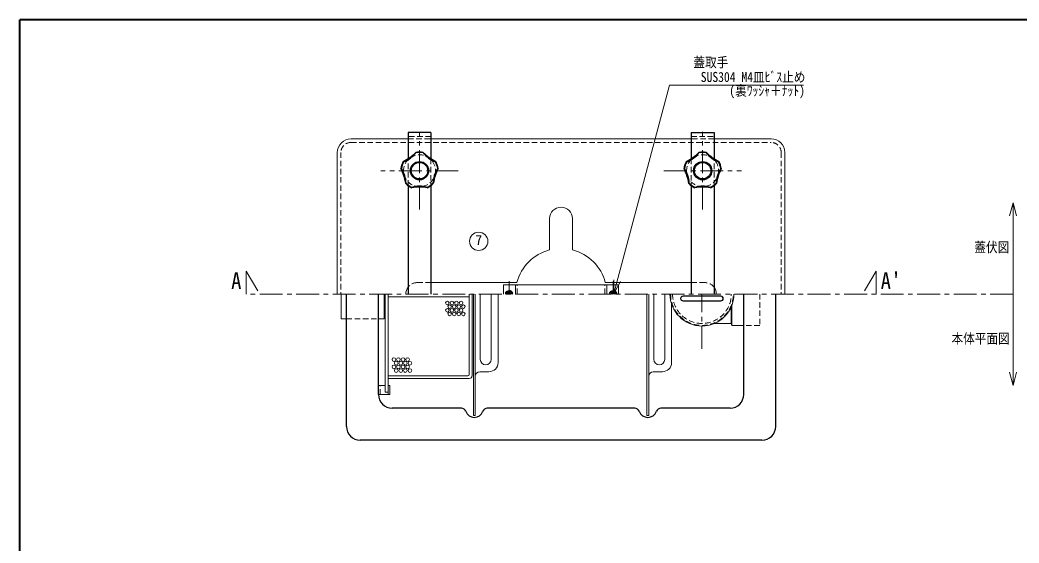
# Model space of a CAD drawing. Units: millimetres at full size, sheet at 1:5; details may follow other scales. Extents: x -1040 to 985, y -707 to 698.
# Drawn here: x -1040 to 54, y 125 to 698 of the extents above; entities that cross this region are included whole.
import ezdxf
from ezdxf.enums import TextEntityAlignment as Align

# ---------------------------------------------------------------- set-up
doc = ezdxf.new("R2010")
doc.units = ezdxf.units.MM
doc.header["$LTSCALE"] = 5
doc.linetypes.add('CHAIN1', pattern=[8, 5, -1, 1, -1])
doc.linetypes.add('DASHED1', pattern=[1.8, 1.2, -0.6])
doc.layers.add('0-0____1', color=7, linetype='Continuous', lineweight=18)
doc.styles.add('ＭＳ ゴシック', font='')
doc.styles.get('ＭＳ ゴシック').set_extended_font_data('MS Gothic')

msp = doc.modelspace()

# ---------------------------------------------------------------- linework, layer by layer
at = {"layer": '0-0____1', "color": 1, "lineweight": 40}
for p in [(-1039.973, -707.491), (985.027, 697.509)]:
    msp.add_line(p, (-1039.973, 697.509), dxfattribs=at)
at = {"layer": '0-0____1'}
for p, q in [((-389.717, 398.185), (-328.587, 626.326)), ((-182.034, 626.326), (-328.587, 626.326)), ((-614.973, 567.509), (-677.473, 567.509)), ((-304.973, 567.509), (-589.973, 567.509)), ((-279.973, 567.509), (-217.473, 567.509)), ((-692.473, 552.509), (-692.473, 397.509)), ((-202.473, 552.509), (-202.473, 397.509)), ((47.527, 497.509), (43.645, 483.02)), ((47.527, 497.509), (51.409, 483.02)), ((47.527, 297.509), (47.527, 497.509)), ((-497.473, 407.509), (-397.473, 407.509)), ((-497.473, 397.509), (-497.473, 407.509)), ((-397.473, 397.509), (-397.473, 407.509)), ((-389.717, 398.185), (-389.717, 413.185)), ((-389.717, 398.185), (-382.217, 411.176)), ((-688.272, 370.509), (-688.272, 397.509)), ((-636.972, 287.509), (-636.972, 397.509)), ((-636.972, 394.509), (-547.972, 394.509)), ((-547.972, 309.509), (-547.972, 397.509)), ((-544.972, 308.009), (-544.972, 397.509)), ((-543.473, 264.559), (-543.473, 397.509)), ((-541.473, 264.559), (-541.473, 397.509)), ((-505.71, 399.453), (-506.418, 398.746)), ((-506.418, 398.746), (-505.18, 397.509)), ((-505.71, 399.453), (-504.473, 398.216)), ((-503.236, 399.453), (-504.473, 398.216)), ((-502.528, 398.746), (-503.766, 397.509)), ((-503.236, 399.453), (-502.528, 398.746)), ((-391.71, 399.453), (-392.418, 398.746)), ((-392.418, 398.746), (-391.18, 397.509)), ((-391.71, 399.453), (-390.473, 398.216)), ((-389.236, 399.453), (-390.473, 398.216)), ((-388.528, 398.746), (-389.766, 397.509)), ((-389.236, 399.453), (-388.528, 398.746)), ((-353.473, 264.559), (-353.473, 397.509)), ((-351.473, 264.559), (-351.473, 397.509)), ((-313.722, 395.034), (-272.691, 395.034)), ((-313.722, 390.084), (-272.691, 390.084)), ((-688.272, 370.509), (-682.473, 370.509)), ((-549.472, 308.009), (-636.972, 308.009)), ((47.527, 297.509), (43.645, 311.998)), ((47.527, 297.509), (51.409, 311.998)), ((-547.972, 305.009), (-636.972, 305.009)), ((-636.972, 297.509), (-634.972, 297.509)), ((-634.972, 287.509), (-634.972, 297.509)), ((-636.972, 287.509), (-634.972, 287.509)), ((-543.473, 264.559), (-541.473, 264.559)), ((-353.473, 264.559), (-351.473, 264.559))]:
    msp.add_line(p, q, dxfattribs=at)
at = {"layer": '0-0____1', "color": 5, "lineweight": 25}
for p, q in [((-614.973, 574.509), (-614.973, 545.738)), ((-589.973, 574.509), (-614.973, 574.509)), ((-589.973, 574.509), (-589.973, 545.738)), ((-304.973, 574.509), (-279.973, 574.509)), ((-304.973, 574.509), (-304.973, 545.738)), ((-279.973, 574.509), (-279.973, 545.738)), ((-614.973, 516.261), (-614.973, 397.509)), ((-589.973, 516.261), (-589.973, 397.509)), ((-304.973, 516.261), (-304.973, 397.509)), ((-279.973, 516.261), (-279.973, 397.509)), ((-682.473, 252.509), (-682.473, 397.509)), ((-647.473, 287.509), (-647.473, 397.509)), ((-247.473, 287.509), (-247.473, 397.509)), ((-212.473, 252.509), (-212.473, 397.509)), ((-556.615, 272.509), (-632.473, 272.509)), ((-366.615, 272.509), (-528.331, 272.509)), ((-262.473, 272.509), (-338.331, 272.509)), ((-227.473, 237.509), (-667.473, 237.509))]:
    msp.add_line(p, q, dxfattribs=at)
at = {"layer": '0-0____1', "linetype": 'DASHED1'}
for p, q in [((-589.973, 570.009), (-614.973, 570.009)), ((-304.973, 570.009), (-279.973, 570.009)), ((-614.973, 516.261), (-614.973, 545.738)), ((-589.973, 545.738), (-589.973, 516.261)), ((-304.973, 545.738), (-304.973, 516.261)), ((-279.973, 516.261), (-279.973, 545.738))]:
    msp.add_line(p, q, dxfattribs=at)
at = {"layer": '0-0____1', "color": 4, "linetype": 'CHAIN1', "lineweight": 9}
for p, q in [((-602.473, 490.009), (-602.473, 575.009)), ((-292.473, 490.009), (-292.473, 575.009)), ((-559.973, 532.509), (-644.973, 532.509)), ((-334.973, 532.509), (-249.973, 532.509)), ((-792.473, 422.509), (-777.473, 397.509)), ((-792.473, 422.509), (-792.473, 397.509)), ((-102.473, 422.509), (-117.473, 397.509)), ((-102.473, 422.509), (-102.473, 397.509)), ((-504.473, 411.509), (-504.473, 397.509)), ((-390.473, 411.509), (-390.473, 397.509)), ((47.527, 397.509), (-792.473, 397.509)), ((-293.206, 337.509), (-293.206, 397.509))]:
    msp.add_line(p, q, dxfattribs=at)
at = {"layer": '0-0____1', "color": 4, "linetype": 'DASHED1', "lineweight": 9}
for p, q in [((-677.473, 563.509), (-217.473, 563.509)), ((-614.973, 567.509), (-589.973, 567.509)), ((-279.973, 567.509), (-304.973, 567.509)), ((-688.473, 552.509), (-688.473, 397.509)), ((-206.473, 552.509), (-206.473, 397.509)), ((-589.973, 410.009), (-604.973, 410.009)), ((-495.473, 397.509), (-495.473, 407.509)), ((-399.473, 397.509), (-399.473, 407.509)), ((-304.973, 410.009), (-289.973, 410.009)), ((-501.009, 397.509), (-502.741, 400.509)), ((-393.937, 397.509), (-392.205, 400.509)), ((-229.924, 397.509), (-229.924, 363.216)), ((-682.473, 370.509), (-647.473, 370.509)), ((-229.924, 363.216), (-247.473, 363.216)), ((-645.473, 287.509), (-645.473, 297.509))]:
    msp.add_line(p, q, dxfattribs=at)
at = {"layer": '0-0____1', "color": 4, "lineweight": 9}
for p, q in [((-459.973, 480.062), (-459.973, 445.921)), ((-434.973, 480.062), (-434.973, 445.921)), ((-495.885, 410.009), (-589.973, 410.009)), ((-399.061, 410.009), (-304.973, 410.009)), ((-535.973, 326.009), (-535.973, 397.509)), ((-523.973, 326.009), (-523.973, 397.509)), ((-516.473, 322.509), (-516.473, 397.509)), ((-345.973, 326.009), (-345.973, 397.509)), ((-333.973, 326.009), (-333.973, 397.509)), ((-313.722, 395.387), (-272.691, 395.387)), ((-326.473, 322.509), (-326.473, 386.631)), ((-313.722, 389.731), (-272.691, 389.731)), ((-261.035, 383.725), (-261.035, 365.337)), ((-260.328, 385.509), (-260.328, 363.216)), ((-279.423, 365.337), (-261.035, 365.337)), ((-261.035, 365.337), (-260.328, 363.216)), ((-247.473, 363.216), (-260.328, 363.216)), ((-536.473, 312.509), (-526.473, 312.509)), ((-346.473, 312.509), (-336.473, 312.509)), ((-647.473, 297.509), (-639.972, 297.509)), ((-636.972, 287.509), (-647.473, 287.509))]:
    msp.add_line(p, q, dxfattribs=at)
for points in [[(-497.473, 407.509), (-510.473, 407.509), (-510.473, 397.509)], [(-397.473, 407.509), (-384.473, 407.509), (-384.473, 397.509)]]:
    msp.add_lwpolyline(points, dxfattribs=at)
at = {"layer": '0-0____1'}
for points in [[(-647.473, 370.509), (-641.272, 370.509), (-641.272, 397.509)], [(-639.972, 397.509), (-639.972, 290.009), (-636.972, 290.009)]]:
    msp.add_lwpolyline(points, dxfattribs=at)
at = {"layer": '0-0____1', "color": 4, "linetype": 'DASHED1', "lineweight": 9}
for points in [[(-507.937, 397.509), (-506.205, 400.509), (-502.741, 400.509)], [(-387.009, 397.509), (-388.741, 400.509), (-392.205, 400.509)]]:
    msp.add_lwpolyline(points, dxfattribs=at)
at = {"layer": '0-0____1', "linetype": 'DASHED1'}
for centre in [(-602.473, 532.509), (-292.473, 532.509)]:
    msp.add_circle(centre, 17.5, dxfattribs=at)
at = {"layer": '0-0____1', "color": 5, "lineweight": 25}
for centre, radius in [((-602.473, 532.509), 10), ((-602.473, 532.509), 9), ((-292.473, 532.509), 10), ((-292.473, 532.509), 9)]:
    msp.add_circle(centre, radius, dxfattribs=at)
at = {"layer": '0-0____1'}
msp.add_circle((-537.623, 455.233), 10, dxfattribs=at)
at = {"layer": '0-0____1', "color": 4, "lineweight": 9}
for centre in [(-571.993, 387.711), (-569.493, 383.711), (-566.993, 387.711), (-564.493, 383.711), (-561.993, 387.711), (-559.493, 383.711), (-556.993, 387.711), (-554.493, 383.711), (-571.993, 379.711), (-569.493, 375.711), (-566.993, 379.711), (-564.493, 375.711), (-561.993, 379.711), (-559.493, 375.711), (-556.993, 379.711), (-554.493, 375.711), (-630.514, 325.725), (-630.514, 317.725), (-628.014, 321.725), (-625.514, 325.725), (-625.514, 317.725), (-623.014, 321.725), (-620.514, 325.725), (-620.514, 317.725), (-618.014, 321.725), (-615.514, 325.725), (-615.514, 317.725), (-613.014, 321.725), (-628.014, 313.725), (-623.014, 313.725), (-618.014, 313.725), (-613.014, 313.725)]:
    msp.add_circle(centre, 2, dxfattribs=at)
at = {"layer": '0-0____1'}
for centre, radius, start, end in [((-677.473, 552.509), 15, 90, 180), ((-217.473, 552.509), 15, 0, 90), ((-504.473, 397.509), 3.75, 0, 180), ((-390.473, 397.509), 3.75, 0, 180), ((-293.206, 397.509), 35, 180, 360), ((-313.722, 392.559), 2.475, 90, 270), ((-272.691, 392.559), 2.475, 270, 90), ((-549.472, 309.509), 1.5, 270, 0), ((-547.972, 308.009), 3, 270, 0)]:
    msp.add_arc(centre, radius, start, end, dxfattribs=at)
at = {"layer": '0-0____1', "color": 4, "linetype": 'DASHED1', "lineweight": 9}
for centre, radius, start, end in [((-677.473, 552.509), 11, 90, 180), ((-217.473, 552.509), 11, 0, 90), ((-604.973, 397.509), 12.5, 90, 143.1301), ((-289.973, 397.509), 12.5, 36.8699, 90), ((-504.473, 397.509), 4, 0, 180), ((-504.473, 397.509), 2.812, 0, 180), ((-504.473, 397.509), 2.125, 0, 180), ((-504.473, 397.509), 2, 0, 180), ((-390.473, 397.509), 4, 0, 180), ((-390.473, 397.509), 2.812, 0, 180), ((-390.473, 397.509), 2.125, 0, 180), ((-390.473, 397.509), 2, 0, 180), ((-293.206, 397.509), 34.293, 180, 360), ((-293.206, 397.509), 32.172, 180, 360)]:
    msp.add_arc(centre, radius, start, end, dxfattribs=at)
at = {"layer": '0-0____1', "color": 5, "lineweight": 25}
for centre, radius, start, end in [((-645.353, 591.528), 54.951, 297.11306, 314.88694), ((-629.555, 569.784), 29.075, 289.44958, 322.55042), ((-602.473, 532.509), 20.5, 78.46304, 101.53696), ((-602.473, 532.509), 20, 78.46304, 101.53696), ((-575.391, 569.784), 29.075, 217.44958, 250.55042), ((-559.593, 591.528), 54.951, 225.11306, 242.88694), ((-335.353, 591.528), 54.951, 297.11306, 314.88694), ((-319.555, 569.784), 29.075, 289.44958, 322.55042), ((-292.473, 532.509), 20.5, 78.46304, 101.53696), ((-292.473, 532.509), 20, 78.46304, 101.53696), ((-265.391, 569.784), 29.075, 217.44958, 250.55042), ((-249.593, 591.528), 54.951, 225.11306, 242.88694), ((-602.473, 532.509), 20.5, 150.46304, 173.53696), ((-602.473, 532.509), 20, 150.46304, 173.53696), ((-602.473, 532.509), 20, 6.46304, 29.53696), ((-602.473, 532.509), 20.5, 6.46304, 29.53696), ((-292.473, 532.509), 20.5, 150.46304, 173.53696), ((-292.473, 532.509), 20, 150.46304, 173.53696), ((-292.473, 532.509), 20, 6.46304, 29.53696), ((-292.473, 532.509), 20.5, 6.46304, 29.53696), ((-671.854, 509.965), 54.951, 9.11306, 26.88694), ((-646.292, 518.271), 29.075, 1.44958, 34.55042), ((-558.654, 518.271), 29.075, 145.44958, 178.55042), ((-533.092, 509.965), 54.951, 153.11306, 170.88694), ((-361.854, 509.965), 54.951, 9.11306, 26.88694), ((-336.292, 518.271), 29.075, 1.44958, 34.55042), ((-248.654, 518.271), 29.075, 145.44958, 178.55042), ((-223.092, 509.965), 54.951, 153.11306, 170.88694), ((-602.473, 532.509), 20.5, 222.46304, 245.53696), ((-602.473, 532.509), 20, 222.46304, 245.53696), ((-602.473, 459.557), 54.951, 81.11306, 98.88694), ((-602.473, 486.434), 29.075, 73.44958, 106.55042), ((-602.473, 532.509), 20, 294.46304, 317.53696), ((-602.473, 532.509), 20.5, 294.46304, 317.53696), ((-292.473, 532.509), 20.5, 222.46304, 245.53696), ((-292.473, 532.509), 20, 222.46304, 245.53696), ((-292.473, 459.557), 54.951, 81.11306, 98.88694), ((-292.473, 486.434), 29.075, 73.44958, 106.55042), ((-292.473, 532.509), 20, 294.46304, 317.53696), ((-292.473, 532.509), 20.5, 294.46304, 317.53696), ((-632.473, 287.509), 15, 180, 270), ((-262.473, 287.509), 15, 270, 0), ((-556.615, 267.509), 5, 19.47122, 90), ((-542.473, 272.509), 10, 199.47122, 340.52878), ((-528.331, 267.509), 5, 90, 160.52878), ((-366.615, 267.509), 5, 19.47122, 90), ((-352.473, 272.509), 10, 199.47122, 340.52878), ((-338.331, 267.509), 5, 90, 160.52878), ((-667.473, 252.509), 15, 180, 270), ((-227.473, 252.509), 15, 270, 0)]:
    msp.add_arc(centre, radius, start, end, dxfattribs=at)
at = {"layer": '0-0____1', "color": 4, "lineweight": 9}
for centre, radius, start, end in [((-447.473, 480.059), 12.5, 0.01307, 179.98693), ((-447.473, 397.509), 50, 104.47751, 165.51911), ((-447.473, 397.509), 50, 14.47751, 75.52249), ((-604.973, 397.509), 12.5, 143.1301, 180), ((-289.973, 397.509), 12.5, 0, 36.8699), ((-313.722, 392.559), 2.828, 90, 270), ((-272.691, 392.559), 2.828, 270, 90), ((-529.973, 326.009), 6, 180, 0), ((-526.473, 322.509), 10, 270, 0), ((-339.973, 326.009), 6, 180, 0), ((-336.473, 322.509), 10, 270, 0), ((-536.473, 307.509), 5, 90, 180), ((-346.473, 307.509), 5, 90, 180)]:
    msp.add_arc(centre, radius, start, end, dxfattribs=at)

# ---------------------------------------------------------------- texts
at = {"layer": '0-0____1', "style": 'ＭＳ ゴシック'}
for s, height, width, p in [('蓋取手', 11, 0.85, (-302.56, 642.37)), ('SUS304 M4皿ﾋﾞｽ止め', 11, 0.85, (-294.534, 626.326)), ('(裏ﾜｯｼｬ＋ﾅｯﾄ)', 11, 0.85, (-263.284, 611.326)), ('蓋伏図', 11, 0.85, (5.027, 440.009)), ('A', 18.33, 0.9, (-808.723, 397.509)), ("A'", 18.33, 0.9, (-97.473, 397.509)), ('本体平面図', 11, 0.85, (-19.973, 340.009))]:
    msp.add_text(s, height=height, dxfattribs=dict(at, width=width)).set_placement(p, align=Align.BOTTOM_LEFT)
msp.add_text('7', height=11, dxfattribs=at).set_placement((-541.373, 447.733), align=Align.BOTTOM_LEFT)

doc.saveas('drawing.dxf')
